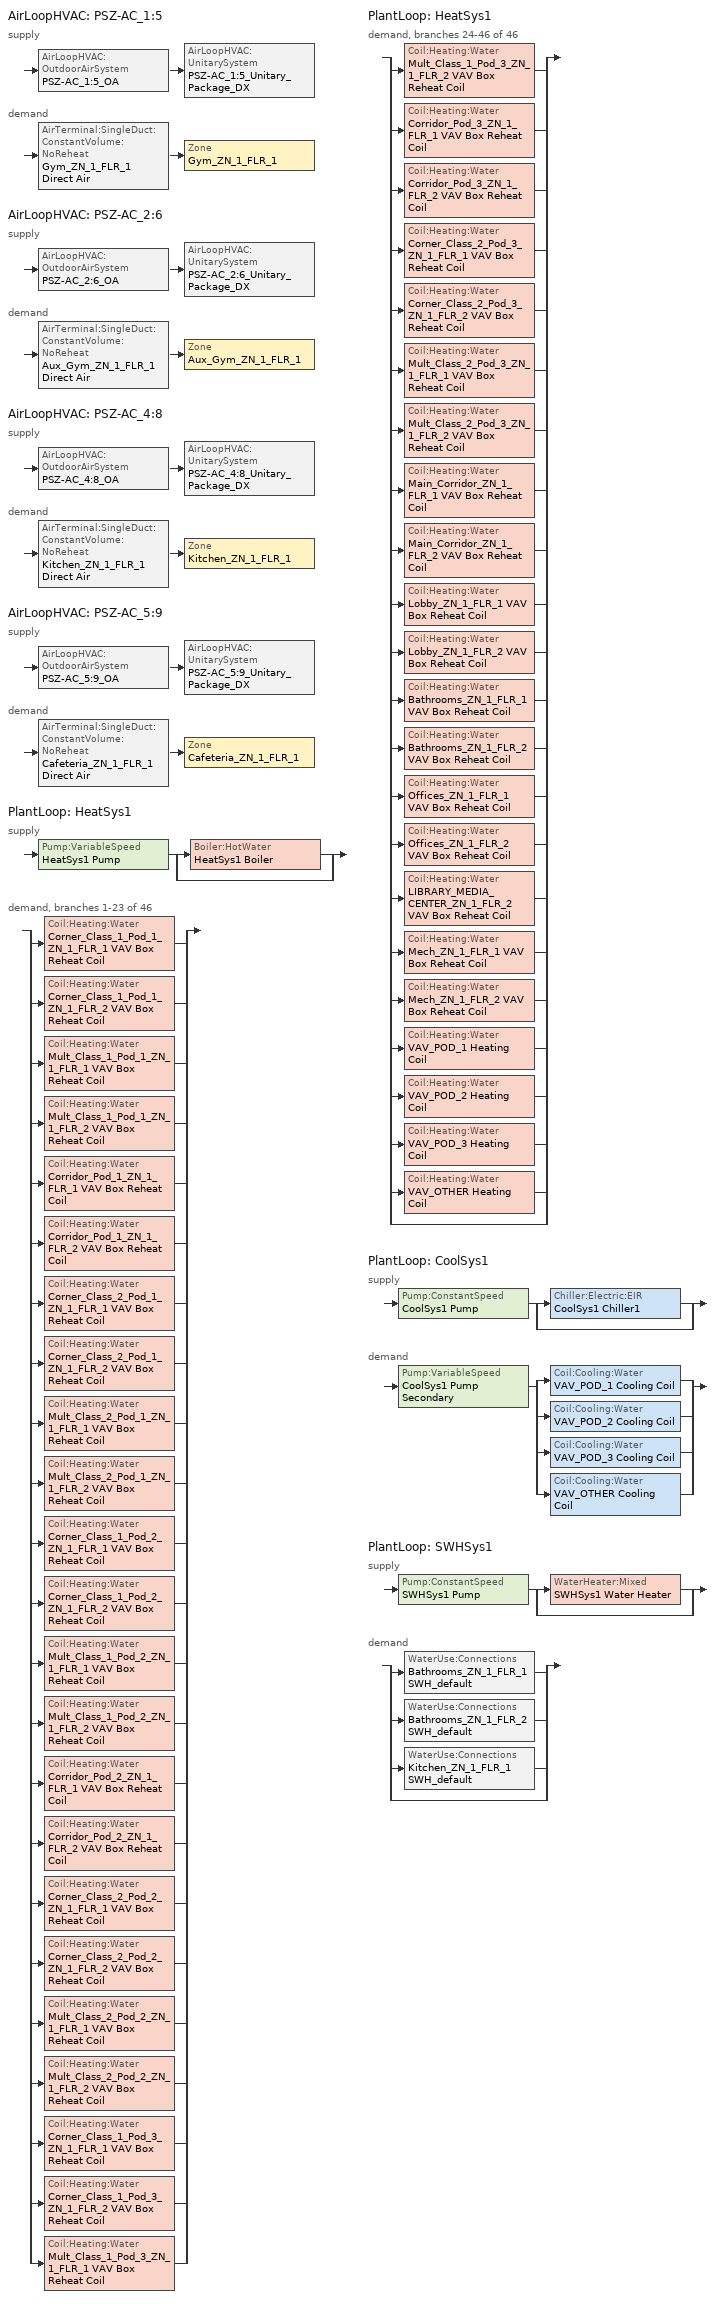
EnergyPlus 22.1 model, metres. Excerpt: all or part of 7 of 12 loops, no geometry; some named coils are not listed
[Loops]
AirLoopHVAC 'PSZ-AC_1:5'
 supply: AirLoopHVAC:OutdoorAirSystem 'PSZ-AC_1:5_OA' > AirLoopHVAC:UnitarySystem 'PSZ-AC_1:5_Unitary_Package_DX'
 demand: AirTerminal:SingleDuct:ConstantVolume:NoReheat 'Gym_ZN_1_FLR_1 Direct Air' > Zone 'Gym_ZN_1_FLR_1'
AirLoopHVAC 'PSZ-AC_2:6'
 supply: AirLoopHVAC:OutdoorAirSystem 'PSZ-AC_2:6_OA' > AirLoopHVAC:UnitarySystem 'PSZ-AC_2:6_Unitary_Package_DX'
 demand: AirTerminal:SingleDuct:ConstantVolume:NoReheat 'Aux_Gym_ZN_1_FLR_1 Direct Air' > Zone 'Aux_Gym_ZN_1_FLR_1'
AirLoopHVAC 'PSZ-AC_4:8'
 supply: AirLoopHVAC:OutdoorAirSystem 'PSZ-AC_4:8_OA' > AirLoopHVAC:UnitarySystem 'PSZ-AC_4:8_Unitary_Package_DX'
 demand: AirTerminal:SingleDuct:ConstantVolume:NoReheat 'Kitchen_ZN_1_FLR_1 Direct Air' > Zone 'Kitchen_ZN_1_FLR_1'
AirLoopHVAC 'PSZ-AC_5:9'
 supply: AirLoopHVAC:OutdoorAirSystem 'PSZ-AC_5:9_OA' > AirLoopHVAC:UnitarySystem 'PSZ-AC_5:9_Unitary_Package_DX'
 demand: AirTerminal:SingleDuct:ConstantVolume:NoReheat 'Cafeteria_ZN_1_FLR_1 Direct Air' > Zone 'Cafeteria_ZN_1_FLR_1'
PlantLoop 'HeatSys1'
 supply: Pump:VariableSpeed 'HeatSys1 Pump' > split
  | Boiler:HotWater 'HeatSys1 Boiler'
  | bypass
 demand, branches 1-23 of 46: split
  | Coil:Heating:Water 'Corner_Class_1_Pod_1_ZN_1_FLR_1 VAV Box Reheat Coil'
  | Coil:Heating:Water 'Corner_Class_1_Pod_1_ZN_1_FLR_2 VAV Box Reheat Coil'
  | Coil:Heating:Water 'Mult_Class_1_Pod_1_ZN_1_FLR_1 VAV Box Reheat Coil'
  | Coil:Heating:Water 'Mult_Class_1_Pod_1_ZN_1_FLR_2 VAV Box Reheat Coil'
  | Coil:Heating:Water 'Corridor_Pod_1_ZN_1_FLR_1 VAV Box Reheat Coil'
  | Coil:Heating:Water 'Corridor_Pod_1_ZN_1_FLR_2 VAV Box Reheat Coil'
  | Coil:Heating:Water 'Corner_Class_2_Pod_1_ZN_1_FLR_1 VAV Box Reheat Coil'
  | Coil:Heating:Water 'Corner_Class_2_Pod_1_ZN_1_FLR_2 VAV Box Reheat Coil'
  | Coil:Heating:Water 'Mult_Class_2_Pod_1_ZN_1_FLR_1 VAV Box Reheat Coil'
  | Coil:Heating:Water 'Mult_Class_2_Pod_1_ZN_1_FLR_2 VAV Box Reheat Coil'
  | Coil:Heating:Water 'Corner_Class_1_Pod_2_ZN_1_FLR_1 VAV Box Reheat Coil'
  | Coil:Heating:Water 'Corner_Class_1_Pod_2_ZN_1_FLR_2 VAV Box Reheat Coil'
  | Coil:Heating:Water 'Mult_Class_1_Pod_2_ZN_1_FLR_1 VAV Box Reheat Coil'
  | Coil:Heating:Water 'Mult_Class_1_Pod_2_ZN_1_FLR_2 VAV Box Reheat Coil'
  | Coil:Heating:Water 'Corridor_Pod_2_ZN_1_FLR_1 VAV Box Reheat Coil'
  | Coil:Heating:Water 'Corridor_Pod_2_ZN_1_FLR_2 VAV Box Reheat Coil'
  | Coil:Heating:Water 'Corner_Class_2_Pod_2_ZN_1_FLR_1 VAV Box Reheat Coil'
  | Coil:Heating:Water 'Corner_Class_2_Pod_2_ZN_1_FLR_2 VAV Box Reheat Coil'
  | Coil:Heating:Water 'Mult_Class_2_Pod_2_ZN_1_FLR_1 VAV Box Reheat Coil'
  | Coil:Heating:Water 'Mult_Class_2_Pod_2_ZN_1_FLR_2 VAV Box Reheat Coil'
  | Coil:Heating:Water 'Corner_Class_1_Pod_3_ZN_1_FLR_1 VAV Box Reheat Coil'
  | Coil:Heating:Water 'Corner_Class_1_Pod_3_ZN_1_FLR_2 VAV Box Reheat Coil'
  | Coil:Heating:Water 'Mult_Class_1_Pod_3_ZN_1_FLR_1 VAV Box Reheat Coil'
PlantLoop 'HeatSys1'
 demand, branches 24-46 of 46: split
  | Coil:Heating:Water 'Mult_Class_1_Pod_3_ZN_1_FLR_2 VAV Box Reheat Coil'
  | Coil:Heating:Water 'Corridor_Pod_3_ZN_1_FLR_1 VAV Box Reheat Coil'
  | Coil:Heating:Water 'Corridor_Pod_3_ZN_1_FLR_2 VAV Box Reheat Coil'
  | Coil:Heating:Water 'Corner_Class_2_Pod_3_ZN_1_FLR_1 VAV Box Reheat Coil'
  | Coil:Heating:Water 'Corner_Class_2_Pod_3_ZN_1_FLR_2 VAV Box Reheat Coil'
  | Coil:Heating:Water 'Mult_Class_2_Pod_3_ZN_1_FLR_1 VAV Box Reheat Coil'
  | Coil:Heating:Water 'Mult_Class_2_Pod_3_ZN_1_FLR_2 VAV Box Reheat Coil'
  | Coil:Heating:Water 'Main_Corridor_ZN_1_FLR_1 VAV Box Reheat Coil'
  | Coil:Heating:Water 'Main_Corridor_ZN_1_FLR_2 VAV Box Reheat Coil'
  | Coil:Heating:Water 'Lobby_ZN_1_FLR_1 VAV Box Reheat Coil'
  | Coil:Heating:Water 'Lobby_ZN_1_FLR_2 VAV Box Reheat Coil'
  | Coil:Heating:Water 'Bathrooms_ZN_1_FLR_1 VAV Box Reheat Coil'
  | Coil:Heating:Water 'Bathrooms_ZN_1_FLR_2 VAV Box Reheat Coil'
  | Coil:Heating:Water 'Offices_ZN_1_FLR_1 VAV Box Reheat Coil'
  | Coil:Heating:Water 'Offices_ZN_1_FLR_2 VAV Box Reheat Coil'
  | Coil:Heating:Water 'LIBRARY_MEDIA_CENTER_ZN_1_FLR_2 VAV Box Reheat Coil'
  | Coil:Heating:Water 'Mech_ZN_1_FLR_1 VAV Box Reheat Coil'
  | Coil:Heating:Water 'Mech_ZN_1_FLR_2 VAV Box Reheat Coil'
  | Coil:Heating:Water 'VAV_POD_1 Heating Coil'
  | Coil:Heating:Water 'VAV_POD_2 Heating Coil'
  | Coil:Heating:Water 'VAV_POD_3 Heating Coil'
  | Coil:Heating:Water 'VAV_OTHER Heating Coil'
  | bypass
PlantLoop 'CoolSys1'
 supply: Pump:ConstantSpeed 'CoolSys1 Pump' > split
  | Chiller:Electric:EIR 'CoolSys1 Chiller1'
  | bypass
 demand: Pump:VariableSpeed 'CoolSys1 Pump Secondary' > split
  | Coil:Cooling:Water 'VAV_POD_1 Cooling Coil'
  | Coil:Cooling:Water 'VAV_POD_2 Cooling Coil'
  | Coil:Cooling:Water 'VAV_POD_3 Cooling Coil'
  | Coil:Cooling:Water 'VAV_OTHER Cooling Coil'
PlantLoop 'SWHSys1'
 supply: Pump:ConstantSpeed 'SWHSys1 Pump' > split
  | WaterHeater:Mixed 'SWHSys1 Water Heater'
  | bypass
 demand: split
  | WaterUse:Connections 'Bathrooms_ZN_1_FLR_1 SWH_default'
  | WaterUse:Connections 'Bathrooms_ZN_1_FLR_2 SWH_default'
  | WaterUse:Connections 'Kitchen_ZN_1_FLR_1 SWH_default'
  | bypass
[DesignSpecification:OutdoorAir]
Name | Outdoor Air Method | Outdoor Air Flow per Zone Floor Area | Outdoor Air Flow per Zone | Outdoor Air Flow per Person
SZ DSOA Gym_ZN_1_FLR_1; SZ DSOA Aux_Gym_ZN_1_FLR_1 | Flow/Area | 0.001524
SZ DSOA Kitchen_ZN_1_FLR_1 | Maximum | 0.00117856 | 0.25438
SZ DSOA Cafeteria_ZN_1_FLR_1 | Sum | 0.000914399 |  | 0.00353961
[DesignSpecification:ZoneAirDistribution]
CM DSZAD Building: Zone Air Distribution Effectiveness in Cooling Mode=1; Zone Air Distribution Effectiveness in Heating Mode=1
[Sizing:Zone] Zone Cooling Design Supply Air Temperature Input Method=SupplyAirTemperature; Zone Cooling Design Supply Air Temperature=12.8; Zone Heating Design Supply Air Temperature Input Method=SupplyAirTemperature; Zone Heating Design Supply Air Temperature=40; Zone Cooling Design Supply Air Humidity Ratio=0.0085; Zone Heating Design Supply Air Humidity Ratio=0.008; Cooling Design Air Flow Rate=0; Cooling Minimum Air Flow Fraction=0; Heating Design Air Flow Method=DesignDay; Heating Design Air Flow Rate=0
Name | Design Specification Outdoor Air Object | Cooling Design Air Flow Method | Cooling Minimum Air Flow
Gym_ZN_1_FLR_1 | SZ DSOA Gym_ZN_1_FLR_1 | DesignDay
Aux_Gym_ZN_1_FLR_1 | SZ DSOA Aux_Gym_ZN_1_FLR_1 | DesignDay
Kitchen_ZN_1_FLR_1 | SZ DSOA Kitchen_ZN_1_FLR_1 | DesignDayWithLimit | 0.25438
Cafeteria_ZN_1_FLR_1 | SZ DSOA Cafeteria_ZN_1_FLR_1 | DesignDay
[Sizing:System] Type of Load to Size On=Sensible; Design Outdoor Air Flow Rate=AUTOSIZE; Central Heating Maximum System Air Flow Ratio=1; Preheat Design Temperature=7; Preheat Design Humidity Ratio=0.008; Precool Design Temperature=12.8; Precool Design Humidity Ratio=0.008; Central Cooling Design Supply Air Temperature=12.8; Central Heating Design Supply Air Temperature=40; Type of Zone Sum to Use=Coincident; 100 Outdoor Air in Cooling=No; 100 Outdoor Air in Heating=No; Central Cooling Design Supply Air Humidity Ratio=0.0085; Central Heating Design Supply Air Humidity Ratio=0.008; Cooling Supply Air Flow Rate Method=DesignDay; Cooling Supply Air Flow Rate=0; Heating Supply Air Flow Rate Method=DesignDay; Heating Supply Air Flow Rate=0; System Outdoor Air Method=ZoneSum; Zone Maximum Outdoor Air Fraction=1; Cooling Design Capacity Method=CoolingDesignCapacity; Cooling Design Capacity=autosize; Heating Design Capacity Method=HeatingDesignCapacity; Heating Design Capacity=autosize; Central Cooling Capacity Control Method=OnOff
PSZ-AC_1:5; PSZ-AC_2:6; PSZ-AC_4:8; PSZ-AC_5:9
[Sizing:Plant]
Name | Loop Type | Design Loop Exit Temperature | Loop Design Temperature Difference
HeatSys1 | Heating | 60 | 11.11
CoolSys1 | Cooling | 6.67 | 8.33
SWHSys1 | Heating | 48.9 | 5
[ZoneControl:Thermostat] Control Type Schedule=Dual Zone Control Type Sched
Name | Zone or ZoneList | Control 1
Gym_ZN_1_FLR_1 Thermostat | Gym_ZN_1_FLR_1 | Gym_ZN_1_FLR_1 Dual SP Control
Aux_Gym_ZN_1_FLR_1 Thermostat | Aux_Gym_ZN_1_FLR_1 | Aux_Gym_ZN_1_FLR_1 Dual SP Control
Kitchen_ZN_1_FLR_1 Thermostat | Kitchen_ZN_1_FLR_1 | Kitchen_ZN_1_FLR_1 Dual SP Control
Cafeteria_ZN_1_FLR_1 Thermostat | Cafeteria_ZN_1_FLR_1 | Cafeteria_ZN_1_FLR_1 Dual SP Control
[ThermostatSetpoint:DualSetpoint] Heating Setpoint Temperature Schedule=HTGSETP_SCH_YES_OPTIMUM; Cooling Setpoint Temperature Schedule=CLGSETP_SCH_YES_OPTIMUM
Gym_ZN_1_FLR_1 Dual SP Control; Aux_Gym_ZN_1_FLR_1 Dual SP Control; Kitchen_ZN_1_FLR_1 Dual SP Control; Cafeteria_ZN_1_FLR_1 Dual SP Control
[AirTerminal:SingleDuct:ConstantVolume:NoReheat] Availability Schedule=Always_On; Maximum Air Flow Rate=AUTOSIZE
Gym_ZN_1_FLR_1 Direct Air; Aux_Gym_ZN_1_FLR_1 Direct Air; Kitchen_ZN_1_FLR_1 Direct Air; Cafeteria_ZN_1_FLR_1 Direct Air
[Zone equipment]
Gym_ZN_1_FLR_1: Gym_ZN_1_FLR_1 Exhaust Fan, Gym_ZN_1_FLR_1 Direct Air
Aux_Gym_ZN_1_FLR_1: Aux_Gym_ZN_1_FLR_1 Direct Air
Kitchen_ZN_1_FLR_1: Kitchen_ZN_1_FLR_1 Exhaust Fan, Kitchen_ZN_1_FLR_1 Direct Air
Cafeteria_ZN_1_FLR_1: Cafeteria_ZN_1_FLR_1 Direct Air
[Fan:SystemModel] Availability Schedule=HVACOperationSchd; Design Maximum Air Flow Rate=autosize; Speed Control Method=Discrete; Electric Power Minimum Flow Rate Fraction=1; Motor In Air Stream Fraction=1; Design Electric Power Consumption=AUTOSIZE; Design Power Sizing Method=TotalEfficiencyAndPressure; EndUse Subcategory=General; Number of Speeds=2; Speed 1 Flow Fraction=0.66; Speed 1 Electric Power Fraction=0.4; Speed 2 Flow Fraction=1; Speed 2 Electric Power Fraction=1
Name | Design Pressure Rise | Motor Efficiency | Fan Total Efficiency | Night Ventilation Mode Pressure Rise
PSZ-AC_1:5_addAQ_Unitary_Package_fan; PSZ-AC_2:6_addAQ_Unitary_Package_fan | 1018.41 | 0.93 | 0.6045 | 1018.41
PSZ-AC_4:8_addAQ_Unitary_Package_fan | 622.5 | 0.895 | 0.58175 | 622.5
PSZ-AC_5:9_addAQ_Unitary_Package_fan | 1018.41 | 0.924 | 0.6006 | 1018.41
[Fan:ZoneExhaust] Availability Schedule=Kitchen_Exhaust_SCH; EndUse Subcategory=General
Name | Fan Total Efficiency | Pressure Rise | Maximum Flow Rate | Balanced Exhaust Fraction Schedule
Gym_ZN_1_FLR_1 Exhaust Fan | 1 | 1e-07 | 2.29414
Kitchen_ZN_1_FLR_1 Exhaust Fan | 0.385 | 125 | 2.54852 | Kitchen_ZN_1_FLR_1 Exhaust Fan Balanced Exhaust Fraction Schedule
[Coil:Cooling:DX:MultiSpeed] Availability Schedule=Always_On; Condenser Type=AirCooled; Apply Part Load Fraction to Speeds Greater than 1=No; Apply Latent Degradation to Speeds Greater than 1=No; Maximum Outdoor DryBulb Temperature for Crankcase Heater Operation=10; Basin Heater Setpoint Temperature=2; Fuel Type=Electricity; Number of Speeds=2; Speed 1 Rated Evaporator Fan Power Per Volume Flow Rate=0; Speed 1 Total Cooling Capacity Function of Temperature Curve=LgDX_CapFT; Speed 1 Total Cooling Capacity Function of Flow Fraction Curve=LgDX_CapFF; Speed 1 Energy Input Ratio Function of Temperature Curve=LgDX_EIRFT; Speed 1 Energy Input Ratio Function of Flow Fraction Curve=LgDX_EIRFF; Speed 1 Part Load Fraction Correlation Curve=LgDX_PLR; Speed 1 Rated Waste Heat Fraction of Power Input=0.2; Speed 1 Evaporative Condenser Effectiveness=0.9; Speed 2 Rated Evaporator Fan Power Per Volume Flow Rate=0; Speed 2 Total Cooling Capacity Function of Temperature Curve=LgDX_CapFT; Speed 2 Total Cooling Capacity Function of Flow Fraction Curve=LgDX_CapFF; Speed 2 Energy Input Ratio Function of Temperature Curve=LgDX_EIRFT; Speed 2 Energy Input Ratio Function of Flow Fraction Curve=LgDX_EIRFF; Speed 2 Part Load Fraction Correlation Curve=LgDX_PLR; Speed 2 Rated Waste Heat Fraction of Power Input=0.2; Speed 2 Evaporative Condenser Effectiveness=0.9
Name | Speed 1 Gross Rated Total Cooling Capacity | Speed 1 Gross Rated Sensible Heat Ratio | Speed 1 Gross Rated Cooling COP | Speed 1 Rated Air Flow Rate | Speed 2 Gross Rated Total Cooling Capacity | Speed 2 Gross Rated Sensible Heat Ratio | Speed 2 Gross Rated Cooling COP | Speed 2 Rated Air Flow Rate
PSZ-AC_1:5 Cooling Coil | 101946 | 0.70108 | 3.56925 | 5.47385 | 203893 | 0.70108 | 3.56925 | 8.21077
PSZ-AC_2:6 Cooling Coil | 79073.74 | 0.71561 | 3.56925 | 4.44537 | 158147 | 0.71561 | 3.56925 | 6.66805
PSZ-AC_4:8 Cooling Coil | 22894.43 | 0.7113 | 3.91885 | 1.2705 | 45788.86 | 0.7113 | 3.91885 | 1.90575
PSZ-AC_5:9 Cooling Coil | 56470.83 | 0.70108 | 3.56925 | 3.03211 | 112942 | 0.70108 | 3.56925 | 4.54816
[Coil:Heating:Water] Availability Schedule=Always_On; UFactor Times Area Value=AUTOSIZE; Maximum Water Flow Rate=AUTOSIZE; Performance Input Method=UFactorTimesAreaAndDesignWaterFlowRate; Rated Capacity=AUTOSIZE; Rated Inlet Water Temperature=60; Rated Inlet Air Temperature=12.8; Rated Outlet Water Temperature=48.89; Rated Outlet Air Temperature=40
Corner_Class_1_Pod_1_ZN_1_FLR_1 VAV Box Reheat Coil; Corner_Class_1_Pod_1_ZN_1_FLR_2 VAV Box Reheat Coil; Mult_Class_1_Pod_1_ZN_1_FLR_1 VAV Box Reheat Coil; Mult_Class_1_Pod_1_ZN_1_FLR_2 VAV Box Reheat Coil; Corridor_Pod_1_ZN_1_FLR_1 VAV Box Reheat Coil; Corridor_Pod_1_ZN_1_FLR_2 VAV Box Reheat Coil; Corner_Class_2_Pod_1_ZN_1_FLR_1 VAV Box Reheat Coil; Corner_Class_2_Pod_1_ZN_1_FLR_2 VAV Box Reheat Coil; Mult_Class_2_Pod_1_ZN_1_FLR_1 VAV Box Reheat Coil; Mult_Class_2_Pod_1_ZN_1_FLR_2 VAV Box Reheat Coil; Corner_Class_1_Pod_2_ZN_1_FLR_1 VAV Box Reheat Coil; Corner_Class_1_Pod_2_ZN_1_FLR_2 VAV Box Reheat Coil; Mult_Class_1_Pod_2_ZN_1_FLR_1 VAV Box Reheat Coil; Mult_Class_1_Pod_2_ZN_1_FLR_2 VAV Box Reheat Coil; Corridor_Pod_2_ZN_1_FLR_1 VAV Box Reheat Coil; Corridor_Pod_2_ZN_1_FLR_2 VAV Box Reheat Coil; Corner_Class_2_Pod_2_ZN_1_FLR_1 VAV Box Reheat Coil; Corner_Class_2_Pod_2_ZN_1_FLR_2 VAV Box Reheat Coil; Mult_Class_2_Pod_2_ZN_1_FLR_1 VAV Box Reheat Coil; Mult_Class_2_Pod_2_ZN_1_FLR_2 VAV Box Reheat Coil; Corner_Class_1_Pod_3_ZN_1_FLR_1 VAV Box Reheat Coil; Corner_Class_1_Pod_3_ZN_1_FLR_2 VAV Box Reheat Coil; Mult_Class_1_Pod_3_ZN_1_FLR_1 VAV Box Reheat Coil; Mult_Class_1_Pod_3_ZN_1_FLR_2 VAV Box Reheat Coil; Corridor_Pod_3_ZN_1_FLR_1 VAV Box Reheat Coil; Corridor_Pod_3_ZN_1_FLR_2 VAV Box Reheat Coil; Corner_Class_2_Pod_3_ZN_1_FLR_1 VAV Box Reheat Coil; Corner_Class_2_Pod_3_ZN_1_FLR_2 VAV Box Reheat Coil; Mult_Class_2_Pod_3_ZN_1_FLR_1 VAV Box Reheat Coil; Mult_Class_2_Pod_3_ZN_1_FLR_2 VAV Box Reheat Coil; Main_Corridor_ZN_1_FLR_1 VAV Box Reheat Coil; Main_Corridor_ZN_1_FLR_2 VAV Box Reheat Coil; Lobby_ZN_1_FLR_1 VAV Box Reheat Coil; Lobby_ZN_1_FLR_2 VAV Box Reheat Coil; Bathrooms_ZN_1_FLR_1 VAV Box Reheat Coil; Bathrooms_ZN_1_FLR_2 VAV Box Reheat Coil; Offices_ZN_1_FLR_1 VAV Box Reheat Coil; Offices_ZN_1_FLR_2 VAV Box Reheat Coil; LIBRARY_MEDIA_CENTER_ZN_1_FLR_2 VAV Box Reheat Coil; Mech_ZN_1_FLR_1 VAV Box Reheat Coil; Mech_ZN_1_FLR_2 VAV Box Reheat Coil
[Coil:Heating:Fuel] Availability Schedule=Always_On; Fuel Type=NaturalGas; Burner Efficiency=0.8505; Nominal Capacity=AUTOSIZE; Parasitic Electric Load=0; Parasitic Fuel Load=0
PSZ-AC_1:5 Heating Coil; PSZ-AC_2:6 Heating Coil; PSZ-AC_4:8 Heating Coil; PSZ-AC_5:9 Heating Coil
[HeatExchanger:AirToAir:SensibleAndLatent]
PSZ-AC_5:9 OA Heat Recovery: Availability Schedule=Always_On; Nominal Supply Air Flow Rate=AUTOSIZE; Sensible Effectiveness at 100 Heating Air Flow=0.7; Latent Effectiveness at 100 Heating Air Flow=0.6; Sensible Effectiveness at 75 Heating Air Flow=0.7; Latent Effectiveness at 75 Heating Air Flow=0.6; Sensible Effectiveness at 100 Cooling Air Flow=0.75; Latent Effectiveness at 100 Cooling Air Flow=0.6; Sensible Effectiveness at 75 Cooling Air Flow=0.75; Latent Effectiveness at 75 Cooling Air Flow=0.6; Nominal Electric Power=2165.2; Supply Air Outlet Temperature Control=Yes; Heat Exchanger Type=Rotary; Frost Control Type=ExhaustOnly; Threshold Temperature=-23.3; Initial Defrost Time Fraction=0.167; Rate of Defrost Time Fraction Increase=1.44
[AirLoopHVAC:UnitarySystem] Control Type=Load; Dehumidification Control Type=None; Availability Schedule=Always_On; Fan Placement=DrawThrough; Supply Air Fan Operating Mode Schedule=HVACOperationSchd; DX Heating Coil Sizing Ratio=1; Use DOAS DX Cooling Coil=No; Minimum Supply Air Temperature=2; Latent Load Control=SensibleOnlyLoadControl; Cooling Supply Air Flow Rate Method=SupplyAirFlowRate; Cooling Supply Air Flow Rate=AUTOSIZE; Heating Supply Air Flow Rate Method=SupplyAirFlowRate; Heating Supply Air Flow Rate=AUTOSIZE; No Load Supply Air Flow Rate Method=SupplyAirFlowRate; No Load Supply Air Flow Rate=AUTOSIZE; Maximum Supply Air Temperature=AUTOSIZE
Name | Controlling Zone or Thermostat Location | Supply Fan | Heating Coil | Cooling Coil | Design Specification Multispeed Object
PSZ-AC_1:5_Unitary_Package_DX | Gym_ZN_1_FLR_1 | PSZ-AC_1:5_addAQ_Unitary_Package_fan | PSZ-AC_1:5 Heating Coil | PSZ-AC_1:5 Cooling Coil | PSZ-AC_1:5_Unitary_Package_DX_Perf
PSZ-AC_2:6_Unitary_Package_DX | Aux_Gym_ZN_1_FLR_1 | PSZ-AC_2:6_addAQ_Unitary_Package_fan | PSZ-AC_2:6 Heating Coil | PSZ-AC_2:6 Cooling Coil | PSZ-AC_2:6_Unitary_Package_DX_Perf
PSZ-AC_4:8_Unitary_Package_DX | Kitchen_ZN_1_FLR_1 | PSZ-AC_4:8_addAQ_Unitary_Package_fan | PSZ-AC_4:8 Heating Coil | PSZ-AC_4:8 Cooling Coil | PSZ-AC_4:8_Unitary_Package_DX_Perf
PSZ-AC_5:9_Unitary_Package_DX | Cafeteria_ZN_1_FLR_1 | PSZ-AC_5:9_addAQ_Unitary_Package_fan | PSZ-AC_5:9 Heating Coil | PSZ-AC_5:9 Cooling Coil | PSZ-AC_5:9_Unitary_Package_DX_Perf
[UnitarySystemPerformance:Multispeed] Number of Speeds for Heating=2; Number of Speeds for Cooling=2; Single Mode Operation=No; No Load Supply Air Flow Rate Ratio=0.66; Heating Speed 1 Supply Air Flow Ratio=0.66; Cooling Speed 1 Supply Air Flow Ratio=0.66; Heating Speed 2 Supply Air Flow Ratio=1; Cooling Speed 2 Supply Air Flow Ratio=1
PSZ-AC_1:5_Unitary_Package_DX_Perf; PSZ-AC_2:6_Unitary_Package_DX_Perf; PSZ-AC_4:8_Unitary_Package_DX_Perf; PSZ-AC_5:9_Unitary_Package_DX_Perf
[Controller:OutdoorAir] Maximum Outdoor Air Flow Rate=AUTOSIZE; Economizer Control Type=DifferentialDryBulb; Economizer Control Action Type=ModulateFlow; Lockout Type=LockoutWithHeating; Minimum Limit Type=FixedMinimum
Name | Minimum Outdoor Air Flow Rate | Minimum Outdoor Air Schedule | Mechanical Ventilation Controller | Heat Recovery Bypass Control Type
PSZ-AC_1:5_OA_Controller; PSZ-AC_2:6_OA_Controller | AUTOSIZE | MinOA_MotorizedDamper_Sched
PSZ-AC_4:8_OA_Controller | AUTOSIZE | Kitchen_Exhaust_SCH
PSZ-AC_5:9_OA_Controller | 0 | MinOA_MotorizedDamper_Sched | Cafeteria_ZN_1_FLR_1_DCV | BypassWhenOAFlowGreaterThanMinimum
[Controller:MechanicalVentilation] Availability Schedule=MinOA_MotorizedDamper_Sched; System Outdoor Air Method=ZoneSum; Design Specification Zone Air Distribution Object Name 1=CM DSZAD Building
Name | Demand Controlled Ventilation | Zone or ZoneList 1 | Design Specification Outdoor Air Object Name 1
Gym_ZN_1_FLR_1_DCV | No | Gym_ZN_1_FLR_1 | SZ DSOA Gym_ZN_1_FLR_1
Aux_Gym_ZN_1_FLR_1_DCV | No | Aux_Gym_ZN_1_FLR_1 | SZ DSOA Aux_Gym_ZN_1_FLR_1
Cafeteria_ZN_1_FLR_1_DCV | Yes | Cafeteria_ZN_1_FLR_1 | SZ DSOA Cafeteria_ZN_1_FLR_1
[AirLoopHVAC] Design Supply Air Flow Rate=AUTOSIZE
PSZ-AC_1:5; PSZ-AC_2:6; PSZ-AC_4:8; PSZ-AC_5:9
[Pump:VariableSpeed] Motor Efficiency=0.909; Fraction of Motor Inefficiencies to Fluid Stream=0; Coefficient 1 of the Part Load Performance Curve=0; Coefficient 2 of the Part Load Performance Curve=0.0205; Coefficient 3 of the Part Load Performance Curve=0.4101; Coefficient 4 of the Part Load Performance Curve=0.5753; Pump Control Type=Intermittent
Name | Design Maximum Flow Rate | Design Pump Head | Design Power Consumption | Design Shaft Power per Unit Flow Rate per Unit Head | Design Minimum Flow Rate
HeatSys1 Pump | AUTOSIZE | 180705.7 | AUTOSIZE | 1.4999
CoolSys1 Pump Secondary | autosize | 105798 | autosize | 1.3889 | 0
[Pump:ConstantSpeed] Design Power Consumption=AUTOSIZE; Fraction of Motor Inefficiencies to Fluid Stream=0; Pump Control Type=Intermittent
Name | Design Flow Rate | Design Pump Head | Motor Efficiency | Design Shaft Power per Unit Flow Rate per Unit Head
CoolSys1 Pump | AUTOSIZE | 73247.4 | 0.909 | 1.3889
SWHSys1 Pump | autosize | 34026 | 0.3
[Boiler:HotWater]
HeatSys1 Boiler: Fuel Type=NaturalGas; Nominal Capacity=965328; Nominal Thermal Efficiency=0.945; Efficiency Curve Temperature Evaluation Variable=EnteringBoiler; Normalized Boiler Efficiency Curve=CondensingBoiler_Perf_One_Boiler; Design Water Flow Rate=AUTOSIZE; Minimum Part Load Ratio=0; Maximum Part Load Ratio=1.2; Optimum Part Load Ratio=1; Water Outlet Upper Temperature Limit=95; Boiler Flow Mode=LeavingSetpointModulated; Parasitic Electric Load=0; Sizing Factor=1
[Chiller:Electric:EIR]
CoolSys1 Chiller1: Reference Capacity=1.3492e+06; Reference COP=3.108; Reference Leaving Chilled Water Temperature=6.67; Reference Entering Condenser Fluid Temperature=35; Reference Chilled Water Flow Rate=AutoSize; Reference Condenser Fluid Flow Rate=AutoSize; Cooling Capacity Function of Temperature Curve=AC_2010_PA_CAPFT; Electric Input to Cooling Output Ratio Function of Temperature Curve=AC_2010_PA_EIRFT; Electric Input to Cooling Output Ratio Function of Part Load Ratio Curve=AC_GT150_2010_PA_EIRFPLR; Minimum Part Load Ratio=0.15; Maximum Part Load Ratio=1; Optimum Part Load Ratio=1; Minimum Unloading Ratio=0.15; Condenser Type=AIRCOOLED; Leaving Chilled Water Lower Temperature Limit=5; Chiller Flow Mode=LeavingSetpointModulated; Design Heat Recovery Water Flow Rate=0
[WaterHeater:Mixed] Deadband Temperature Difference=2; Maximum Temperature Limit=82.2222; Heater Control Type=Cycle; Off Cycle Parasitic Heat Fraction to Tank=0
Name | Tank Volume | Setpoint Temperature Schedule | Heater Maximum Capacity | Heater Fuel Type | Heater Thermal Efficiency | Off Cycle Parasitic Fuel Consumption Rate | Off Cycle Parasitic Fuel Type | On Cycle Parasitic Fuel Consumption Rate | On Cycle Parasitic Fuel Type | Ambient Temperature Indicator | Ambient Temperature Zone | Off Cycle Loss Coefficient to Ambient Temperature | On Cycle Loss Coefficient to Ambient Temperature | Use Side Effectiveness | Source Side Effectiveness | Use Side Design Flow Rate | Source Side Design Flow Rate | Indirect Water Heating Recovery Time | Heater Minimum Capacity | Peak Use Flow Rate | Use Flow Rate Fraction Schedule | Cold Water Supply Temperature Schedule
SWHSys1 Water Heater | 2.271247 | SHWSys1 Water Heater Setpoint Temperature Schedule Name | 175842.6 | NATURALGAS | 0.802765 | 1205.08 | NATURALGAS | 1205.08 | NATURALGAS | zone | MECH_ZN_1_FLR_1 | 15.601 | 15.601 | 1 | 1 | AUTOSIZE | AUTOSIZE | 1.5
SWH Booster E Water Heater | 0.0227125 | Booster Water Setpoint Temp Schedule | 14000 | Electricity | 1 |  | Electricity |  |  | Zone | KITCHEN_ZN_1_FLR_1 | 1.59105 | 1.59105 |  |  |  |  |  | 0 | 0.000748037 | BLDG_SWH_SCH | Booster Water Inlet Temp Schedule
[PlantLoop] Maximum Loop Flow Rate=AUTOSIZE; Minimum Loop Flow Rate=0
Name | Fluid Type | Plant Equipment Operation Scheme | Maximum Loop Temperature | Minimum Loop Temperature | Plant Loop Volume | Load Distribution Scheme | Common Pipe Simulation
HeatSys1 | Water | HeatSys1 Loop Operation Scheme List | 100 | 10 | AUTOSIZE | Optimal
CoolSys1 | Water | CoolSys1 Loop Operation Scheme List | 98 | 1 | AUTOCALCULATE | SequentialLoad | TwoWayCommonPipe
SWHSys1 | WATER | SWHSys1 Loop Operation Scheme List | 60 | 10 | AUTOSIZE | Optimal
[PlantEquipmentList]
HeatSys1 Equipment List: HeatSys1 Boiler
CoolSys1 Equipment List 1: CoolSys1 Chiller1
SWHSys1 Equipment List: SWHSys1 Water Heater
[PlantEquipmentOperation:CoolingLoad]
CoolSys1 Operation Scheme: Load Range 1 Lower Limit=0; Load Range 1 Upper Limit=100000000000000; Range 1 Equipment List=CoolSys1 Equipment List 1
[PlantEquipmentOperation:HeatingLoad] Load Range 1 Lower Limit=0; Load Range 1 Upper Limit=1000000000000000
Name | Range 1 Equipment List
HeatSys1 Operation Scheme | HeatSys1 Equipment List
SWHSys1 Operation Scheme | SWHSys1 Equipment List
[PlantEquipmentOperationSchemes] Control Scheme 1 Schedule=PlantOnSched
Name | Control Scheme 1
HeatSys1 Loop Operation Scheme List | HeatSys1 Operation Scheme
CoolSys1 Loop Operation Scheme List | CoolSys1 Operation Scheme
SWHSys1 Loop Operation Scheme List | SWHSys1 Operation Scheme
[EnergyManagementSystem:Sensor]
Name | OutputVariable or OutputMeter Index Key | OutputVariable or OutputMeter
AUX_GYM_ZN_1_FLR_1_LSr | AUX_GYM_ZN_1_FLR_1 | Zone Lights Electricity Rate
AUX_GYM_ZN_1_FLR_1_OSr | AUX_GYM_ZN_1_FLR_1 | People Occupant Count
Gym_ZN_1_FLR_1_LSr | Gym_ZN_1_FLR_1 | Zone Lights Electricity Rate
Gym_ZN_1_FLR_1_OSr | Gym_ZN_1_FLR_1 | People Occupant Count
Kitchen_ZN_1_FLR_1_LSr | Kitchen_ZN_1_FLR_1 | Zone Lights Electricity Rate
Kitchen_ZN_1_FLR_1_OSr | Kitchen_ZN_1_FLR_1 | People Occupant Count
Cafeteria_ZN_1_FLR_1_LSr | Cafeteria_ZN_1_FLR_1 | Zone Lights Electricity Rate
Cafeteria_ZN_1_FLR_1_OSr | Cafeteria_ZN_1_FLR_1 | People Occupant Count
BoilerPLR | HeatSys1 Boiler | Boiler Part Load Ratio
[EnergyManagementSystem:Program]
SET_Main_Corridor_ZN_1_FLR_2_Light_EMS_Program: SET Main_Corridor_ZN_1_FLR_2_LSr_IP=0.093*Main_Corridor_ZN_1_FLR_2_LSr/Main_Corridor_ZN_1_FLR_2_Area; IF (Main_Corridor_ZN_1_FLR_2_OSr <= 0) && (Main_Corridor_ZN_1_FLR_2_LSr_IP >= 0.02); SET Main_Corridor_ZN_1_FLR_2_LAr = 0.02*Main_Corridor_ZN_1_FLR_2_Area/0.09290304; ELSE; SET Main_Corridor_ZN_1_FLR_2_LAr = NULL; ENDIF
SET_Lobby_ZN_1_FLR_2_Light_EMS_Program: SET Lobby_ZN_1_FLR_2_LSr_IP=0.093*Lobby_ZN_1_FLR_2_LSr/Lobby_ZN_1_FLR_2_Area; IF (Lobby_ZN_1_FLR_2_OSr <= 0) && (Lobby_ZN_1_FLR_2_LSr_IP >= 0.02); SET Lobby_ZN_1_FLR_2_LAr = 0.02*Lobby_ZN_1_FLR_2_Area/0.09290304; ELSE; SET Lobby_ZN_1_FLR_2_LAr = NULL; ENDIF
SET_Mech_ZN_1_FLR_2_Light_EMS_Program: SET Mech_ZN_1_FLR_2_LSr_IP=0.093*Mech_ZN_1_FLR_2_LSr/Mech_ZN_1_FLR_2_Area; IF (Mech_ZN_1_FLR_2_OSr <= 0) && (Mech_ZN_1_FLR_2_LSr_IP >= 0.02); SET Mech_ZN_1_FLR_2_LAr = 0.02*Mech_ZN_1_FLR_2_Area/0.09290304; ELSE; SET Mech_ZN_1_FLR_2_LAr = NULL; ENDIF
SET_BATHROOMS_ZN_1_FLR_2_Light_EMS_Program: SET BATHROOMS_ZN_1_FLR_2_LSr_IP=0.093*BATHROOMS_ZN_1_FLR_2_LSr/BATHROOMS_ZN_1_FLR_2_Area; IF (BATHROOMS_ZN_1_FLR_2_OSr <= 0) && (BATHROOMS_ZN_1_FLR_2_LSr_IP >= 0.02); SET BATHROOMS_ZN_1_FLR_2_LAr = 0.02*BATHROOMS_ZN_1_FLR_2_Area/0.09290304; ELSE; SET BATHROOMS_ZN_1_FLR_2_LAr = NULL; ENDIF
SET_Offices_ZN_1_FLR_2_Light_EMS_Program: SET Offices_ZN_1_FLR_2_LSr_IP=0.093*Offices_ZN_1_FLR_2_LSr/Offices_ZN_1_FLR_2_Area; IF (Offices_ZN_1_FLR_2_OSr <= 0) && (Offices_ZN_1_FLR_2_LSr_IP >= 0.02); IF (ActualOccupancy <= 0); SET Offices_ZN_1_FLR_2_LAr = 0.02*Offices_ZN_1_FLR_2_Area/0.09290304; ELSE; SET Offices_ZN_1_FLR_2_LAr = NULL; ENDIF; ELSE; SET Offices_ZN_1_FLR_2_LAr = NULL; ENDIF
SET_LMC_ZN_1_FLR_2_Light_EMS_Program: SET LMC_ZN_1_FLR_2_LSr_IP=0.093*LMC_ZN_1_FLR_2_LSr/LMC_ZN_1_FLR_2_Area; IF (LMC_ZN_1_FLR_2_OSr <= 0) && (LMC_ZN_1_FLR_2_LSr_IP >= 0.02); SET LMC_ZN_1_FLR_2_LAr = 0.02*LMC_ZN_1_FLR_2_Area/0.09290304; ELSE; SET LMC_ZN_1_FLR_2_LAr = NULL; ENDIF
vav_pod_1_MAX_OA_FRAC: IF vav_pod_1_OA > vav_pod_1_OA_VRP; SET vav_pod_1_MAX_OA_FRAC = NULL; ELSE; IF vav_pod_1_SUPPLY_FLOW > 0; SET vav_pod_1_MAX_OA_FRAC =      7.5948 / vav_pod_1_SUPPLY_FLOW; ELSE; SET vav_pod_1_MAX_OA_FRAC = NULL; ENDIF; ENDIF
vav_pod_2_MAX_OA_FRAC: IF vav_pod_2_OA > vav_pod_2_OA_VRP; SET vav_pod_2_MAX_OA_FRAC = NULL; ELSE; IF vav_pod_2_SUPPLY_FLOW > 0; SET vav_pod_2_MAX_OA_FRAC =      7.5948 / vav_pod_2_SUPPLY_FLOW; ELSE; SET vav_pod_2_MAX_OA_FRAC = NULL; ENDIF; ENDIF
vav_pod_3_MAX_OA_FRAC: IF vav_pod_3_OA > vav_pod_3_OA_VRP; SET vav_pod_3_MAX_OA_FRAC = NULL; ELSE; IF vav_pod_3_SUPPLY_FLOW > 0; SET vav_pod_3_MAX_OA_FRAC =      7.5948 / vav_pod_3_SUPPLY_FLOW; ELSE; SET vav_pod_3_MAX_OA_FRAC = NULL; ENDIF; ENDIF
vav_other_MAX_OA_FRAC: IF vav_other_OA > vav_other_OA_VRP; SET vav_other_MAX_OA_FRAC = NULL; ELSE; IF vav_other_SUPPLY_FLOW > 0; SET vav_other_MAX_OA_FRAC =      2.8193 / vav_other_SUPPLY_FLOW; ELSE; SET vav_other_MAX_OA_FRAC = NULL; ENDIF; ENDIF
[EnergyManagementSystem:InternalVariable] Internal Data Type=Zone Floor Area
Name | Internal Data Index Key
AUX_GYM_ZN_1_FLR_1_Area | AUX_GYM_ZN_1_FLR_1
Gym_ZN_1_FLR_1_Area | Gym_ZN_1_FLR_1
Kitchen_ZN_1_FLR_1_Area | Kitchen_ZN_1_FLR_1
Cafeteria_ZN_1_FLR_1_Area | Cafeteria_ZN_1_FLR_1
[SetpointManager:Scheduled] Control Variable=Temperature
Name | Schedule | Setpoint Node or NodeList
CoolSys1 Loop Plant Demand Inlet Setpoint Manager | CW-Loop-Temp-Schedule | CoolSys1 Demand Inlet Node
CoolSys1 Loop Setpoint Manager | CW-Loop-Temp-Schedule | CoolSys1 Supply Outlet Node
SWHSys1 Loop Setpoint Manager | SHWSys1-Loop-Temp-Schedule | SWHSys1 Supply Outlet Node
[SetpointManager:SingleZone:Heating] Control Variable=Temperature; Minimum Supply Air Temperature=10; Maximum Supply Air Temperature=50
Name | Control Zone | Setpoint Node or NodeList
SupAirTemp MngrGym_ZN_1_FLR_1 - Htg | Gym_ZN_1_FLR_1 | PSZ-AC_1:5 Supply Equipment Outlet Node
SupAirTemp MngrAux_Gym_ZN_1_FLR_1 - Htg | Aux_Gym_ZN_1_FLR_1 | PSZ-AC_2:6 Supply Equipment Outlet Node
SupAirTemp MngrKitchen_ZN_1_FLR_1 - Htg | Kitchen_ZN_1_FLR_1 | PSZ-AC_4:8 Supply Equipment Outlet Node
SupAirTemp MngrCafeteria_ZN_1_FLR_1 - Htg | Cafeteria_ZN_1_FLR_1 | PSZ-AC_5:9 Supply Equipment Outlet Node
[SetpointManager:SingleZone:Cooling] Control Variable=Temperature; Minimum Supply Air Temperature=10; Maximum Supply Air Temperature=50
Name | Control Zone | Setpoint Node or NodeList
SupAirTemp MngrGym_ZN_1_FLR_1 - Clg | Gym_ZN_1_FLR_1 | PSZ-AC_1:5 Zone Equipment Inlet Node
SupAirTemp MngrAux_Gym_ZN_1_FLR_1 - Clg | Aux_Gym_ZN_1_FLR_1 | PSZ-AC_2:6 Zone Equipment Inlet Node
SupAirTemp MngrKitchen_ZN_1_FLR_1 - Clg | Kitchen_ZN_1_FLR_1 | PSZ-AC_4:8 Zone Equipment Inlet Node
SupAirTemp MngrCafeteria_ZN_1_FLR_1 - Clg | Cafeteria_ZN_1_FLR_1 | PSZ-AC_5:9 Zone Equipment Inlet Node
[SetpointManager:MixedAir] Control Variable=Temperature
Name | Setpoint Node or NodeList
PSZ-AC_1:5_OAMixed Air Temp Manager | PSZ-AC_1:5 Mixed Air Outlet
PSZ-AC_1:5_CoolC SAT Manager | PSZ-AC_1:5 Cooling Coil Outlet
PSZ-AC_1:5_HeatC MixedAir Manager | PSZ-AC_1:5 Heating Coil Outlet
PSZ-AC_2:6_OAMixed Air Temp Manager | PSZ-AC_2:6 Mixed Air Outlet
PSZ-AC_2:6_CoolC SAT Manager | PSZ-AC_2:6 Cooling Coil Outlet
PSZ-AC_2:6_HeatC MixedAir Manager | PSZ-AC_2:6 Heating Coil Outlet
PSZ-AC_4:8_OAMixed Air Temp Manager | PSZ-AC_4:8 Mixed Air Outlet
PSZ-AC_4:8_CoolC SAT Manager | PSZ-AC_4:8 Cooling Coil Outlet
PSZ-AC_4:8_HeatC MixedAir Manager | PSZ-AC_4:8 Heating Coil Outlet
PSZ-AC_5:9_OAMixed Air Temp Manager | PSZ-AC_5:9 Mixed Air Outlet
PSZ-AC_5:9_CoolC SAT Manager | PSZ-AC_5:9 Cooling Coil Outlet
PSZ-AC_5:9_HeatC MixedAir Manager | PSZ-AC_5:9 Heating Coil Outlet
[SetpointManager:OutdoorAirPretreat]
PSZ-AC_5:9 Heat Exchanger Supply Air Temp Manager: Control Variable=Temperature; Minimum Setpoint Temperature=-99; Maximum Setpoint Temperature=99; Minimum Setpoint Humidity Ratio=1e-05; Maximum Setpoint Humidity Ratio=1; Setpoint Node or NodeList=PSZ-AC_5:9 Heat Recovery Supply Outlet
[SetpointManager:ReturnTemperature:HotWater]
HeatSys1 Loop Setpoint Manager: Minimum Supply Temperature Setpoint=10; Maximum Supply Temperature Setpoint=60; Return Temperature Setpoint Input Type=Constant; Return Temperature Setpoint Constant Value=48.89
[Refrigeration:Case] Availability Schedule=ALWAYS_ON; Zone=Kitchen_ZN_1_FLR_1; Rated Ambient Temperature=23.88; Rated Ambient Relative Humidity=55; Rated Total Cooling Capacity per Unit Length=734; Case Length=3.66; Latent Case Credit Curve Type=CaseTemperatureMethod; Standard Case Lighting Power per Unit Length=33; Case Lighting Schedule=walkin_occ_lght_SCH_2; Fraction of Lighting Energy to Case=1; Case AntiSweat Heater Power per Unit Length=0; Minimum AntiSweat Heater Power per Unit Length=0; AntiSweat Heater Control Type=None; Humidity at Zero AntiSweat Heater Energy=0; Case Height=0; Defrost Energy Correction Curve Type=None
Name | Rated Latent Heat Ratio | Rated Runtime Fraction | Case Operating Temperature | Latent Case Credit Curve | Standard Case Fan Power per Unit Length | Operating Case Fan Power per Unit Length | Fraction of AntiSweat Heater Energy to Case | Case Defrost Power per Unit Length | Case Defrost Type | Case Defrost Schedule | Case Defrost DripDown Schedule | Under Case HVAC Return Air Fraction | Refrigerated Case Restocking Schedule | Case Credit Fraction Schedule
Kitchen_ZN_1_FLR_1_Case:1_WALKINFREEZER | 0.1 | 0.4 | -23 | Kitchen_ZN_1_FLR_1_Case:1_WALKINFREEZERSingleShelfHorizontal_LatentEnergyMult | 19.5143 | 19.5143 | 0 | 410 | ELECTRIC | Kitchen_ZN_1_FLR_1_Case:1_WALKINFREEZER_CaseDefrost2aDaySched | Kitchen_ZN_1_FLR_1_Case:1_WALKINFREEZER_CaseDripDown2aDaySched | 0 | Kitchen_ZN_1_FLR_1_Case:1_WALKINFREEZER_WalkInStockingSched | Kitchen_ZN_1_FLR_1_Case:1_WALKINFREEZER_CaseCreditReduxSched
Kitchen_ZN_1_FLR_1_Case:2_SELFCONTAINEDDISPLAYCASE | 0.08 | 0.85 | 2 | Kitchen_ZN_1_FLR_1_Case:2_SELFCONTAINEDDISPLAYCASEMultiShelfVertical_LatentEnergyMult | 15.7143 | 15.7143 | 0.2 | 0 | NONE |  |  | 0.05 | Kitchen_ZN_1_FLR_1_Case:2_SELFCONTAINEDDISPLAYCASE_CaseStockingSched
[Refrigeration:CaseAndWalkInList]
Name | Case or WalkIn 1
RACK1CaseList | Kitchen_ZN_1_FLR_1_Case:1_WALKINFREEZER
RACK2CaseList | Kitchen_ZN_1_FLR_1_Case:2_SELFCONTAINEDDISPLAYCASE
[WaterUse:Equipment] EndUse Subcategory=WaterUse; Flow Rate Fraction Schedule=BLDG_SWH_SCH
Name | Peak Flow Rate | Target Temperature Schedule | Hot Water Supply Temperature Schedule | Zone | Sensible Fraction Schedule | Latent Fraction Schedule
Bathrooms_ZN_1_FLR_1 SWH_default | 3.69882e-05 | Bathrooms_ZN_1_FLR_1 SHW_default Temp Sched | Bathrooms_ZN_1_FLR_1 SHW_default Hot Supply Temp Sched | Bathrooms_ZN_1_FLR_1 | Bathrooms_ZN_1_FLR_1 SHW_default Sensible fract sched | Bathrooms_ZN_1_FLR_1 SHW_default Latent fract sched
Bathrooms_ZN_1_FLR_2 SWH_default | 3.69882e-05 | Bathrooms_ZN_1_FLR_2 SHW_default Temp Sched | Bathrooms_ZN_1_FLR_2 SHW_default Hot Supply Temp Sched | Bathrooms_ZN_1_FLR_2 | Bathrooms_ZN_1_FLR_2 SHW_default Sensible fract sched | Bathrooms_ZN_1_FLR_2 SHW_default Latent fract sched
Kitchen_ZN_1_FLR_1 SWH_default | 0.000166824 | Kitchen_ZN_1_FLR_1 SHW_default Temp Sched | Kitchen_ZN_1_FLR_1 SHW_default Hot Supply Temp Sched | Kitchen_ZN_1_FLR_1 | Kitchen_ZN_1_FLR_1 SHW_default Sensible fract sched | Kitchen_ZN_1_FLR_1 SHW_default Latent fract sched
[WaterUse:Connections]
Name | Water Use Equipment 1
Bathrooms_ZN_1_FLR_1 SWH_default | Bathrooms_ZN_1_FLR_1 SWH_default
Bathrooms_ZN_1_FLR_2 SWH_default | Bathrooms_ZN_1_FLR_2 SWH_default
Kitchen_ZN_1_FLR_1 SWH_default | Kitchen_ZN_1_FLR_1 SWH_default
[Schedule:Compact]
Booster Water Inlet Temp Schedule: THROUGH: 12/31, FOR: AllDays, UNTIL: 24:00, 60
Booster Water Setpoint Temp Schedule: THROUGH: 12/31, FOR: AllDays, UNTIL: 24:00, 82.22
BLDG_SWH_SCH: Through: 6/15, For: SummerDesignDay, Until: 07:00, 0.05, Until: 08:00, 0.1, Until: 09:00, 0.34, Until: 10:00, 0.6, Until: 11:00, 0.63, Until: 12:00, 0.72, Until: 13:00, 0.79, Until: 14:00, 0.83, Until: 15:00, 0.61, Until: 16:00, 0.65, Until: 18:00, 0.1, Until: 19:00, 0.19, Until: 20:00, 0.25, Until: 22:00, 0.22, Until: 23:00, 0.12, Until: 24:00, 0.09, For: Weekdays, Until: 07:00, 0, Until: 08:00, 0, Until: 09:00, 0.34, Until: 10:00, 0.6, Until: 11:00, 0.63, Until: 12:00, 0.72, Until: 13:00, 0.79, Until: 14:00, 0.83, Until: 15:00, 0.61, Until: 16:00, 0.65, Until: 18:00, 0.1, Until: 19:00, 0.19, Until: 20:00, 0.25, Until: 22:00, 0, Until: 23:00, 0, Until: 24:00, 0, For: WinterDesignDay, Until: 09:00, 0.03, Until: 13:00, 0.05, Until: 24:00, 0.03, For: Saturday, Until: 09:00, 0, Until: 13:00, 0, Until: 24:00, 0, For: Sunday Holidays AllOtherDays, Until: 08:00, 0, Until: 14:00, 0, Until: 24:00, 0, Through: 9/15, For: SummerDesignDay, Until: 07:00, 0.05, Until: 18:00, 0.1, Until: 19:00, 0.19, Until: 20:00, 0.25, Until: 22:00, 0.22, Until: 23:00, 0.12, Until: 24:00, 0.09, For: Weekdays, Until: 08:00, 0, Until: 18:00, 0.1, Until: 19:00, 0.19, Until: 20:00, 0.25, Until: 22:00, 0, Until: 23:00, 0, Until: 24:00, 0, For: WinterDesignDay, Until: 09:00, 0.03, Until: 13:00, 0.05, Until: 24:00, 0.03, For: Saturday, Until: 09:00, 0, Until: 13:00, 0, Until: 24:00, 0, For: Sunday Holidays AllOtherDays, Until: 08:00, 0, Until: 14:00, 0, Until: 24:00, 0, Through: 12/31, For: SummerDesignDay, Until: 07:00, 0.05, Until: 08:00, 0.1, Until: 09:00, 0.34, Until: 10:00, 0.6, Until: 11:00, 0.63, Until: 12:00, 0.72, Until: 13:00, 0.79, Until: 14:00, 0.83, Until: 15:00, 0.61, Until: 16:00, 0.65, Until: 18:00, 0.1, Until: 19:00, 0.19, Until: 20:00, 0.25, Until: 22:00, 0.22, Until: 23:00, 0.12, Until: 24:00, 0.09, For: Weekdays, Until: 07:00, 0, Until: 08:00, 0, Until: 09:00, 0.34, Until: 10:00, 0.6, Until: 11:00, 0.63, Until: 12:00, 0.72, Until: 13:00, 0.79, Until: 14:00, 0.83, Until: 15:00, 0.61, Until: 16:00, 0.65, Until: 18:00, 0.1, Until: 19:00, 0.19, Until: 20:00, 0.25, Until: 22:00, 0, Until: 23:00, 0, Until: 24:00, 0, For: WinterDesignDay, Until: 09:00, 0.03, Until: 13:00, 0.05, Until: 24:00, 0.03, For: Saturday, Until: 09:00, 0, Until: 13:00, 0, Until: 24:00, 0, For: Sunday Holidays AllOtherDays, Until: 08:00, 0, Until: 14:00, 0, Until: 24:00, 0
ALWAYS_ON; PlantOnSched: Through: 12/31, For: AllDays, Until: 24:00, 1
Dual Zone Control Type Sched: Through: 12/31, For: AllDays, Until: 24:00, 4
CW-Loop-Temp-Schedule: Through: 12/31, For: AllDays, Until: 24:00, 6.7
Kitchen_Exhaust_SCH: Through: 6/30, For: Weekdays SummerDesignDay WinterDesignDay, Until: 08:00, 0, Until: 17:00, 1, Until: 24:00, 0, For: WeekEnds Holidays AllOtherDays, Until: 24:00, 0, Through: 9/1, For: Weekdays SummerDesignDay WinterDesignDay, Until: 08:00, 0, Until: 17:00, 1, Until: 21:00, 1, Until: 24:00, 0, For: WeekEnds Holidays AllOtherDays, Until: 24:00, 0, Through: 12/31, For: Weekdays SummerDesignDay WinterDesignDay, Until: 08:00, 0, Until: 16:00, 1, Until: 21:00, 1, Until: 24:00, 0, For: WeekEnds Holidays AllOtherDays, Until: 24:00, 0
HVACOperationSchd: Through: 12/31, For: Weekdays SummerDesignDay WinterDesignDay, Until: 07:00, 0, Until: 21:00, 1, Until: 24:00, 0, For: WeekEnds Holidays AllOtherDays, Until: 24:00, 0
HTGSETP_SCH_YES_OPTIMUM: Through: 12/31, For: SummerDesignDay, Until: 24:00, 15.6, For: WinterDesignDay, Until: 24:00, 21, For: Weekdays, Until: 06:00, 15.6, Until: 07:00, 17.8, Until: 08:00, 20, Until: 21:00, 21, Until: 24:00, 15.6, For: WeekEnds Holidays AllOtherDays, Until: 24:00, 15.6
CLGSETP_SCH_YES_OPTIMUM: Through: 12/31, For: SummerDesignDay, Until: 24:00, 24, For: WinterDesignDay, Until: 24:00, 29.44, For: Weekdays, Until: 06:00, 29.44, Until: 07:00, 27.8, Until: 08:00, 25.6, Until: 21:00, 24, Until: 24:00, 29.44, For: WeekEnds Holidays AllOtherDays, Until: 24:00, 29.44
MinOA_MotorizedDamper_Sched: Through: 12/31, For: Weekdays SummerDesignDay WinterDesignDay, Until: 08:00, 0, Until: 21:00, 1, Until: 24:00, 0, For: WeekEnds Holidays AllOtherDays, Until: 24:00, 0
Bathrooms_ZN_1_FLR_1 SHW_default Latent fract sched; Bathrooms_ZN_1_FLR_2 SHW_default Latent fract sched; Kitchen_ZN_1_FLR_1 SHW_default Latent fract sched: Through: 12/31, For: AllDays, Until: 24:00, 0.05
Bathrooms_ZN_1_FLR_1 SHW_default Sensible fract sched; Bathrooms_ZN_1_FLR_2 SHW_default Sensible fract sched; Kitchen_ZN_1_FLR_1 SHW_default Sensible fract sched: Through: 12/31, For: AllDays, Until: 24:00, 0.2
Bathrooms_ZN_1_FLR_1 SHW_default Temp Sched; Bathrooms_ZN_1_FLR_2 SHW_default Temp Sched; Kitchen_ZN_1_FLR_1 SHW_default Temp Sched; SHWSys1-Loop-Temp-Schedule; SHWSys1 Water Heater Setpoint Temperature Schedule Name: Through: 12/31, For: AllDays, Until: 24:00, 60
Bathrooms_ZN_1_FLR_1 SHW_default Hot Supply Temp Sched; Bathrooms_ZN_1_FLR_2 SHW_default Hot Supply Temp Sched; Kitchen_ZN_1_FLR_1 SHW_default Hot Supply Temp Sched: Through: 12/31, For: AllDays, Until: 24:00, 55
Kitchen_ZN_1_FLR_1_Case:1_WALKINFREEZER_CaseDefrost2aDaySched: Through: 12/31, For:AllDays, Interpolate:Average, Until: 11:00, 0, Until: 11:20, 1, Until: 23:00, 0, Until: 23:20, 1, Until: 24:00, 0
Kitchen_ZN_1_FLR_1_Case:1_WALKINFREEZER_CaseDripDown2aDaySched: Through: 12/31, For:AllDays, Interpolate:Average, Until: 11:00, 0, Until: 11:30, 1, Until: 23:00, 0, Until: 23:30, 1, Until: 24:00, 0
Kitchen_ZN_1_FLR_1_Case:1_WALKINFREEZER_WalkInStockingSched: Through: 12/31, For: Tuesday Friday, Until: 4:00, 0, Until: 5:00, 725, Until: 6:00, 417, Until: 7:00, 290, Until: 24:00, 0, For: AllOtherDays, Until: 4:00, 0, Until: 5:00, 125, Until: 6:00, 117, Until: 7:00, 90, Until: 19:00, 0, Until: 20:00, 125, Until: 21:00, 117, Until: 22:00, 90, Until: 24:00, 0
Kitchen_ZN_1_FLR_1_Case:1_WALKINFREEZER_CaseCreditReduxSched: Through: 12/31, For:AllDays, Interpolate:No, Until: 7:00, 0.2, Until: 21:00, 0.4, Until: 24:00, 0.2
Kitchen_ZN_1_FLR_1_Case:2_SELFCONTAINEDDISPLAYCASE_CaseStockingSched: Through: 12/31, For:AllDays, Until: 6:00, 0, Until: 7:00, 50, Until: 9:00, 70, Until: 10:00, 80, Until: 11:00, 70, Until: 13:00, 50, Until: 14:00, 80, Until: 15:00, 90, Until: 16:00, 80, Until: 24:00, 0
walkin_occ_lght_SCH_2: Through: 6/30, For: Weekdays, Until: 7:00, 0.1773, Until: 21:00, 0.468, Until: 24:00, 0.1773, For: SummerDesignDay, Until: 24:00, 1, For: WinterDesignDay, Until: 24:00, 0, For: WeekEnds Holidays AllOtherDays, Until: 24:00, 0.1773, Through: 9/1, For: Weekdays, Until: 8:00, 0.1773, Until: 20:00, 0.26, Until: 24:00, 0.1773, For: SummerDesignDay, Until: 24:00, 1, For: WinterDesignDay, Until: 24:00, 0, For: WeekEnds Holidays AllOtherDays, Until: 24:00, 0.1773, Through: 12/31, For: Weekdays, Until: 7:00, 0.1773, Until: 21:00, 0.468, Until: 24:00, 0.1773, For: SummerDesignDay, Until: 24:00, 1, For: WinterDesignDay, Until: 24:00, 0, For: WeekEnds Holidays AllOtherDays, Until: 24:00, 0.1773
Kitchen_ZN_1_FLR_1 Exhaust Fan Balanced Exhaust Fraction Schedule: Through: 6/30, For: Weekdays SummerDesignDay WinterDesignDay, Until: 08:00, 0, Until: 17:00, 0.900185, Until: 24:00, 0, For: WeekEnds Holidays AllOtherDays, Until: 24:00, 0, Through: 9/1, For: Weekdays SummerDesignDay WinterDesignDay, Until: 08:00, 0, Until: 17:00, 0.900185, Until: 21:00, 0.900185, Until: 24:00, 0, For: WeekEnds Holidays AllOtherDays, Until: 24:00, 0, Through: 12/31, For: Weekdays SummerDesignDay WinterDesignDay, Until: 08:00, 0, Until: 16:00, 0.900185, Until: 21:00, 0.900185, Until: 24:00, 0, For: WeekEnds Holidays AllOtherDays, Until: 24:00, 0
[Curve:Quadratic]
Name | Coefficient1 Constant | Coefficient2 x | Coefficient3 x2 | Minimum Value of x | Maximum Value of x
AC_GT150_2010_PA_EIRFPLR | 0.141 | 0.655 | 0.203 | 0 | 1
LgDX_CapFF | 0.77136 | 0.34053 | -0.11088 | 0.75918 | 1.13877
LgDX_EIRFF | 1.2055 | -0.32953 | 0.12308 | 0.75918 | 1.13877
LgDX_PLR | 0.771 | 0.229 | 0 | 0 | 1
[Curve:Cubic] Minimum Value of x=-35; Maximum Value of x=20
Name | Coefficient1 Constant | Coefficient2 x | Coefficient3 x2 | Coefficient4 x3
Kitchen_ZN_1_FLR_1_Case:1_WALKINFREEZERSingleShelfHorizontal_LatentEnergyMult | 0.0236 | 0.0006 | 0 | 0
Kitchen_ZN_1_FLR_1_Case:2_SELFCONTAINEDDISPLAYCASEMultiShelfVertical_LatentEnergyMult | 0.0265263 | 0.00107803 | 6.02558e-05 | 1.23732e-06
[Curve:Bicubic]
CondensingBoiler_Perf_One_Boiler: Coefficient1 Constant=0.946581; Coefficient2 x=0.022541; Coefficient3 x2=-3.1e-15; Coefficient4 y=0.00904; Coefficient5 y2=-0.00029; Coefficient6 xy=-0.00176; Coefficient7 x3=-0.03203; Coefficient8 y3=2.15e-06; Coefficient9 x2y=0.000827; Coefficient10 xy2=1.40464e-05; Minimum Value of x=0; Maximum Value of x=1; Minimum Value of y=21.1; Maximum Value of y=71; Input Unit Type for X=Dimensionless; Input Unit Type for Y=Dimensionless; Output Unit Type=Dimensionless
[Curve:Biquadratic]
Name | Coefficient1 Constant | Coefficient2 x | Coefficient3 x2 | Coefficient4 y | Coefficient5 y2 | Coefficient6 xy | Minimum Value of x | Maximum Value of x | Minimum Value of y | Maximum Value of y
AC_2010_PA_CAPFT | 1.04338 | 0.0407073 | 0.0004506 | -0.0041514 | -8.86e-05 | -0.0003467 | 5 | 10 | 12.7 | 51.67
AC_2010_PA_EIRFT | 0.596191 | -0.0099493 | 0.0007888 | 0.0004506 | 0.0004875 | -0.0007623 | 5 | 10 | 12.7 | 51.67
LgDX_CapFT | 0.42415 | 0.04426 | -0.00042 | 0.00333 | -8e-05 | -0.00021 | 17 | 22 | 29 | 46
LgDX_EIRFT | 1.23649 | -0.02431 | 0.00057 | -0.01434 | 0.00063 | -0.00038 | 17 | 22 | 29 | 46
